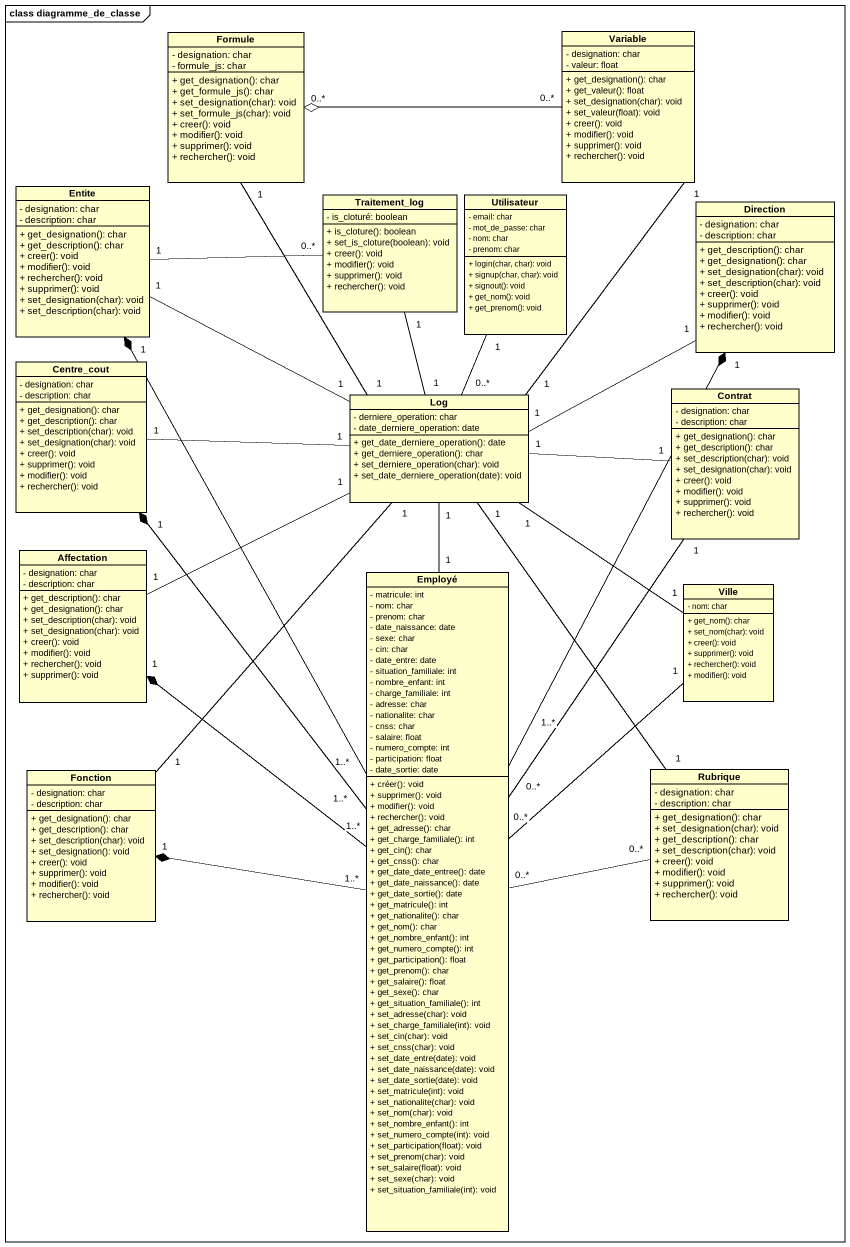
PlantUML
@startuml
mainframe class diagramme_de_classe
hide circle
hide empty members
skinparam classAttributeIconSize 0
class Formule {
  - designation: char
  - formule_js: char
  + get_designation(): char
  + get_formule_js(): char
  + set_designation(char): void
  + set_formule_js(char): void
  + creer(): void
  + modifier(): void
  + supprimer(): void
  + rechercher(): void
}
class Variable {
  - designation: char
  - valeur: float
  + get_designation(): char
  + get_valeur(): float
  + set_designation(char): void
  + set_valeur(float): void
  + creer(): void
  + modifier(): void
  + supprimer(): void
  + rechercher(): void
}
class Entite {
  - designation: char
  - description: char
  + get_designation(): char
  + get_description(): char
  + creer(): void
  + modifier(): void
  + rechercher(): void
  + supprimer(): void
  + set_designation(char): void
  + set_description(char): void
}
class Traitement_log {
  - is_cloturé: boolean
  + is_cloture(): boolean
  + set_is_cloture(boolean): void
  + creer(): void
  + modifier(): void
  + supprimer(): void
  + rechercher(): void
}
class Utilisateur {
  - email: char
  - mot_de_passe: char
  - nom: char
  - prenom: char
  + login(char, char): void
  + signup(char, char): void
  + signout(): void
  + get_nom(): void
  + get_prenom(): void
}
class Direction {
  - designation: char
  - description: char
  + get_description(): char
  + get_designation(): char
  + set_designation(char): void
  + set_description(char): void
  + creer(): void
  + supprimer(): void
  + modifier(): void
  + rechercher(): void
}
class Centre_cout {
  - designation: char
  - description: char
  + get_designation(): char
  + get_description(): char
  + set_description(char): void
  + set_designation(char): void
  + creer(): void
  + supprimer(): void
  + modifier(): void
  + rechercher(): void
}
class Log {
  - derniere_operation: char
  - date_derniere_operation: date
  + get_date_derniere_operation(): date
  + get_derniere_operation(): char
  + set_derniere_operation(char): void
  + set_date_derniere_operation(date): void
}
class Contrat {
  - designation: char
  - description: char
  + get_designation(): char
  + get_description(): char
  + set_description(char): void
  + set_designation(char): void
  + creer(): void
  + modifier(): void
  + supprimer(): void
  + rechercher(): void
}
class Affectation {
  - designation: char
  - description: char
  + get_description(): char
  + get_designation(): char
  + set_description(char): void
  + set_designation(char): void
  + creer(): void
  + modifier(): void
  + rechercher(): void
  + supprimer(): void
}
class Employé {
  - matricule: int
  - nom: char
  - prenom: char
  - date_naissance: date
  - sexe: char
  - cin: char
  - date_entre: date
  - situation_familiale: int
  - nombre_enfant: int
  - charge_familiale: int
  - adresse: char
  - nationalite: char
  - cnss: char
  - salaire: float
  - numero_compte: int
  - participation: float
  - date_sortie: date
  + créer(): void
  + supprimer(): void
  + modifier(): void
  + rechercher(): void
  + get_adresse(): char
  + get_charge_familiale(): int
  + get_cin(): char
  + get_cnss(): char
  + get_date_date_entree(): date
  + get_date_naissance(): date
  + get_date_sortie(): date
  + get_matricule(): int
  + get_nationalite(): char
  + get_nom(): char
  + get_nombre_enfant(): int
  + get_numero_compte(): int
  + get_participation(): float
  + get_prenom(): char
  + get_salaire(): float
  + get_sexe(): char
  + get_situation_familiale(): int
  + set_adresse(char): void
  + set_charge_familiale(int): void
  + set_cin(char): void
  + set_cnss(char): void
  + set_date_entre(date): void
  + set_date_naissance(date): void
  + set_date_sortie(date): void
  + set_matricule(int): void
  + set_nationalite(char): void
  + set_nom(char): void
  + set_nombre_enfant(): int
  + set_numero_compte(int): void
  + set_participation(float): void
  + set_prenom(char): void
  + set_salaire(float): void
  + set_sexe(char): void
  + set_situation_familiale(int): void
}
class Ville {
  - nom: char
  + get_nom(): char
  + set_nom(char): void
  + creer(): void
  + supprimer(): void
  + rechercher(): void
  + modifier(): void
}
class Fonction {
  - designation: char
  - description: char
  + get_designation(): char
  + get_description(): char
  + set_description(char): void
  + set_designation(): void
  + creer(): void
  + supprimer(): void
  + modifier(): void
  + rechercher(): void
}
class Rubrique {
  - designation: char
  - description: char
  + get_designation(): char
  + set_designation(char): void
  + get_description(): char
  + set_description(char): void
  + creer(): void
  + modifier(): void
  + supprimer(): void
  + rechercher(): void
}
Variable "0..*" -left-o "0..*" Formule
Traitement_log "0..*" -left- "1" Entite
Utilisateur "1" -- "0..*" Log
Log "1" -up- "1" Formule
Log "1" -up- "1" Variable
Log "1" -left- "1" Entite
Log "1" -up- "1" Traitement_log
Log "1" -right- "1" Direction
Log "1" -left- "1" Centre_cout
Log "1" -right- "1" Contrat
Log "1" -left- "1" Affectation
Log "1" -- "1" Employé
Log "1" -- "1" Ville
Log "1" -- "1" Fonction
Log "1" -- "1" Rubrique
Employé "1..*" -up-* "1" Entite
Employé "1..*" -up-* "1" Direction
Employé "1..*" -up-* "1" Centre_cout
Employé "0..*" -up- "1" Contrat
Employé "1..*" -up-* "1" Affectation
Employé "0..*" -up- "1" Ville
Employé "1..*" -left-* "1" Fonction
Employé "0..*" -right- "0..*" Rubrique
@enduml
